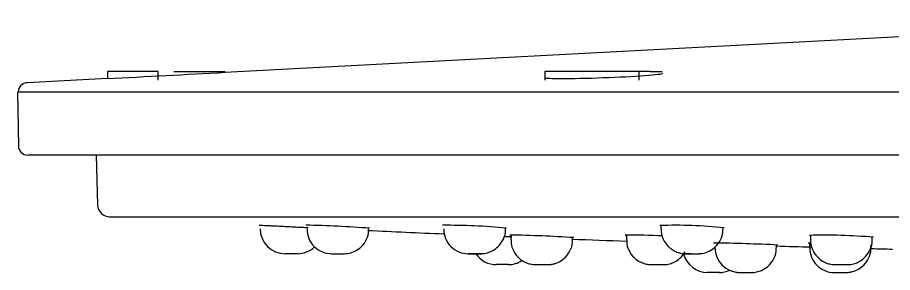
# Model space of a CAD drawing. Header units: millimetres. Extents: x -60 to 7633, y -2614 to 2146.
# Drawn here: x 7423.2 to 7479.1, y 1951.2 to 1967.5 of the extents above; entities that cross this region are included whole.
import ezdxf

# ---------------------------------------------------------------- set-up
doc = ezdxf.new("R2010")
doc.units = ezdxf.units.MM
doc.layers.get('0').update_dxf_attribs({"color": 250})

msp = doc.modelspace()

# ---------------------------------------------------------------- linework, layer by layer
at = {"linetype": 'Continuous'}
for p, q in [((7503.325, 1967.491), (7436.445, 1963.986)), ((7432.195, 1964.039), (7428.945, 1964.039)), ((7428.945, 1964.039), (7428.945, 1963.593)), ((7432.195, 1963.489), (7432.195, 1964.039)), ((7433.195, 1964.039), (7436.445, 1964.039)), ((7436.445, 1963.986), (7436.445, 1964.039)), ((7462.94, 1964.039), (7456.916, 1964.039)), ((7456.916, 1964.039), (7456.916, 1963.489)), ((7463.647, 1964.039), (7462.94, 1964.039)), ((7462.94, 1963.489), (7462.94, 1964.039)), ((7463.647, 1964.039), (7464.416, 1964.039)), ((7428.945, 1963.593), (7423.813, 1963.324)), ((7633.195, 1962.725), (7423.195, 1962.725)), ((7423.195, 1962.725), (7423.255, 1959.282)), ((7632.535, 1958.692), (7423.855, 1958.692)), ((7428.226, 1958.692), (7428.309, 1955.521)), ((7429.062, 1954.746), (7528.197, 1954.746)), ((7454.406, 1953.978), (7454.406, 1954.042)), ((7464.332, 1954.207), (7464.334, 1953.978)), ((7468.311, 1953.977), (7468.312, 1954.06)), ((7454.74, 1953.587), (7454.743, 1953.278)), ((7458.689, 1953.278), (7458.69, 1953.431)), ((7458.689, 1953.278), (7458.689, 1953.278)), ((7462.133, 1953.585), (7462.136, 1953.278)), ((7462.136, 1953.278), (7462.136, 1953.278)), ((7473.893, 1953.577), (7473.896, 1953.278)), ((7477.841, 1953.278), (7477.843, 1953.459)), ((7471.724, 1952.777), (7471.726, 1952.954)), ((7471.724, 1952.777), (7471.724, 1952.777)), ((7473.829, 1953.075), (7473.832, 1952.778)), ((7473.832, 1952.778), (7473.832, 1952.778)), ((7477.768, 1952.777), (7477.77, 1952.964)), ((7441.111, 1952.392), (7440.298, 1952.392)), ((7443.28, 1952.392), (7444.092, 1952.392)), ((7454.591, 1951.692), (7453.795, 1951.692)), ((7456.932, 1951.692), (7457.112, 1951.692)), ((7463.958, 1951.692), (7464.483, 1951.692)), ((7464.023, 1951.692), (7464.504, 1951.692)), ((7475.635, 1951.692), (7476.242, 1951.692)), ((7475.894, 1951.692), (7476.263, 1951.692)), ((7468.101, 1951.192), (7467.297, 1951.192)), ((7469.358, 1951.192), (7470.162, 1951.192)), ((7475.402, 1951.192), (7476.206, 1951.192))]:
    msp.add_line(p, q, dxfattribs=at)
for centre, radius, start, end in [((7336.932, 3791.05), 1829.772, 272.881697, 273.118303), ((7423.845, 1962.725), 0.6, 93, 180), ((7423.855, 1959.292), 0.6, 181, 270), ((7429.109, 1955.545), 0.8, 182.4905, 270), ((7440.306, 1953.992), 1.6, 180.6141, 269.9916), ((7439.665, 1871.173), 83.069, 85.81575, 88.64726), ((7443.27, 1953.953), 1.561, 179.0973, 271.3294), ((7515.695, 3452.242), 1500, 267.321885, 267.506563), ((7450.567, 1911.444), 42.765, 84.7672, 90.2676), ((7452.011, 1953.953), 1.561, 179.0602, 270.6028), ((7465.258, 1924.039), 30.169, 84.0739, 91.8712), ((7452.697, 1852.101), 101.504, 86.57203, 88.88833), ((7515.695, 3452.242), 1500, 267.820349, 267.954153), ((7462.258, 1901.422), 52.156, 87.6119, 90.2187), ((7465.95, 2005.325), 51.893, 265.6993, 265.7532), ((7474.804, 1916.808), 36.769, 85.1405, 91.5354), ((7441.083, 1953.992), 1.6, 269.9268, 313.686), ((7465.718, 1822.455), 130.635, 87.32906, 89.12823), ((7469.387, 1952.792), 1.6, 180.4435, 269.9988), ((7515.695, 3452.242), 1500, 268.320589, 268.404641), ((7473.947, 1886.186), 66.883, 90.05863, 90.16881), ((7475.411, 1952.748), 1.556, 178.862, 270.1282), ((7515.695, 3452.242), 1500, 268.552155, 268.603739), ((7473.947, 1886.186), 66.883, 86.6546, 86.68152), ((7453.822, 1953.292), 1.6, 214.218, 270.026), ((7467.326, 1952.792), 1.6, 194.5202, 270), ((7454.567, 1953.292), 1.6, 269.9867, 303.2444), ((7457.042, 1953.871), 2.179, 268.5733, 275.6583), ((7457.106, 1953.25), 1.562, 265.6737, 286.5884), ((7468.063, 1952.792), 1.6, 269.9662, 294.4576), ((7469.387, 1952.792), 1.6, 245.5586, 269.9988), ((7470.095, 1953.041), 1.85, 268.446, 276.0218)]:
    msp.add_arc(centre, radius, start, end, dxfattribs=at)
msp.add_ellipse((7452.426, 1952.392), major_axis=(0.405, 0), ratio=0.000087, dxfattribs=at)
msp.add_ellipse((7466.33, 1952.392), major_axis=(0.403, 0), ratio=0.000123, start_param=1.697234, end_param=5.505579, dxfattribs=at)
for points, knots in [([(7456.898, 1963.642), (7456.944, 1963.611), (7457.332, 1963.593), (7458.657, 1963.592), (7459.629, 1963.611), (7461.621, 1963.682), (7462.601, 1963.732), (7464.008, 1963.835), (7464.427, 1963.888), (7464.439, 1963.927), (7464.439, 1963.927), (7464.439, 1963.928)], [0.1344653, 0.1344653, 0.1344653, 0.1344653, 0.25, 0.25, 0.375, 0.375, 0.5, 0.5, 0.625, 0.625, 0.627026, 0.627026, 0.627026, 0.627026]), ([(7438.645, 1954.222), (7438.652, 1954.222), (7438.668, 1954.221), (7438.79, 1954.215), (7438.981, 1954.205), (7439.239, 1954.192), (7439.554, 1954.177), (7439.913, 1954.159), (7440.302, 1954.139), (7440.705, 1954.119), (7441.106, 1954.099), (7441.466, 1954.081), (7441.681, 1954.07), (7441.773, 1954.065)], [0, 0, 0, 0, 0.0626735, 0.1253414, 0.1880159, 0.2506873, 0.313402, 0.3761668, 0.4390303, 0.501703, 0.5640591, 0.6261767, 0.6764367, 0.6764367, 0.6764367, 0.6764367]), ([(7444.061, 1952.392), (7444.063, 1952.392), (7444.066, 1952.392), (7444.076, 1952.392), (7444.091, 1952.392), (7444.174, 1952.394), (7444.378, 1952.413), (7444.728, 1952.513), (7445.136, 1952.765), (7445.475, 1953.178), (7445.659, 1953.624), (7445.645, 1953.883), (7445.639, 1953.977)], [0, 0, 0, 0, 0.015054, 0.019457, 0.02338, 0.035033, 0.11678, 0.267256, 0.462751, 0.675139, 0.897869, 1, 1, 1, 1]), ([(7452.773, 1952.392), (7452.783, 1952.392), (7452.798, 1952.392), (7452.808, 1952.392), (7452.817, 1952.392), (7452.832, 1952.392), (7452.863, 1952.393), (7452.937, 1952.396), (7453.174, 1952.422), (7453.534, 1952.539), (7453.971, 1952.85), (7454.278, 1953.3), (7454.427, 1953.734), (7454.395, 1953.942), (7454.39, 1953.977)], [0, 0, 0, 0, 0.029962, 0.046737, 0.055343, 0.059341, 0.069381, 0.08991, 0.144927, 0.340209, 0.51719, 0.74545, 0.964136, 1, 1, 1, 1]), ([(7464.36, 1953.978), (7464.355, 1953.873), (7464.345, 1953.616), (7464.514, 1953.21), (7464.779, 1952.86), (7465.069, 1952.633), (7465.34, 1952.498), (7465.57, 1952.429), (7465.743, 1952.401), (7465.851, 1952.394), (7465.907, 1952.392), (7465.924, 1952.392), (7465.927, 1952.392), (7465.93, 1952.392), (7465.932, 1952.392), (7465.941, 1952.392), (7465.976, 1952.392), (7466.052, 1952.392), (7466.107, 1952.392), (7466.124, 1952.392)], [0, 0, 0, 0, 0.10013, 0.283967, 0.432936, 0.558783, 0.663812, 0.747509, 0.80836, 0.845657, 0.862308, 0.864439, 0.865861, 0.867575, 0.870658, 0.879213, 0.933323, 0.982048, 1, 1, 1, 1]), ([(7466.625, 1952.392), (7466.655, 1952.392), (7466.696, 1952.392), (7466.711, 1952.392), (7466.725, 1952.392), (7466.742, 1952.392), (7466.778, 1952.393), (7466.854, 1952.397), (7467.038, 1952.419), (7467.354, 1952.506), (7467.755, 1952.743), (7468.1, 1953.143), (7468.298, 1953.594), (7468.29, 1953.866), (7468.285, 1953.978)], [0, 0, 0, 0, 0.054394, 0.083646, 0.090775, 0.094902, 0.105583, 0.130282, 0.178778, 0.309127, 0.488903, 0.682645, 0.888109, 1, 1, 1, 1]), ([(7454.304, 1953.5), (7454.405, 1953.496), (7454.571, 1953.489), (7454.732, 1953.482), (7454.794, 1953.48)], [0.51693588, 0.51693588, 0.51693588, 0.51693588, 0.56431266, 0.59445377, 0.59445377, 0.59445377, 0.59445377]), ([(7454.767, 1953.277), (7454.761, 1953.202), (7454.741, 1952.965), (7454.892, 1952.568), (7455.151, 1952.199), (7455.44, 1951.956), (7455.716, 1951.811), (7455.952, 1951.735), (7456.133, 1951.703), (7456.251, 1951.694), (7456.311, 1951.692), (7456.333, 1951.692), (7456.337, 1951.692), (7456.339, 1951.692), (7456.341, 1951.692), (7456.345, 1951.692), (7456.355, 1951.692), (7456.402, 1951.692), (7456.505, 1951.692), (7456.641, 1951.692), (7456.781, 1951.692), (7456.885, 1951.692), (7456.921, 1951.692), (7456.926, 1951.692)], [0, 0, 0, 0, 0.063043, 0.229244, 0.362742, 0.47529, 0.569568, 0.645326, 0.701284, 0.736602, 0.753287, 0.755838, 0.757126, 0.758263, 0.759997, 0.763784, 0.779304, 0.82263, 0.866372, 0.909168, 0.95195, 0.994674, 1, 1, 1, 1]), ([(7457.257, 1951.702), (7457.332, 1951.712), (7457.503, 1951.736), (7457.817, 1951.85), (7458.205, 1952.105), (7458.533, 1952.533), (7458.698, 1952.987), (7458.674, 1953.218), (7458.668, 1953.278)], [0, 0, 0, 0, 0.089946, 0.238349, 0.418388, 0.683758, 0.929632, 1, 1, 1, 1]), ([(7462.162, 1953.278), (7462.156, 1953.18), (7462.143, 1952.927), (7462.308, 1952.524), (7462.572, 1952.169), (7462.862, 1951.938), (7463.134, 1951.801), (7463.366, 1951.73), (7463.541, 1951.702), (7463.65, 1951.693), (7463.707, 1951.692), (7463.725, 1951.692), (7463.729, 1951.692), (7463.731, 1951.692), (7463.735, 1951.692), (7463.745, 1951.692), (7463.784, 1951.692), (7463.887, 1951.692), (7463.974, 1951.692), (7464.019, 1951.692), (7464.02, 1951.692)], [0, 0, 0, 0, 0.090463, 0.269883, 0.414971, 0.53749, 0.63984, 0.721575, 0.781237, 0.818077, 0.833997, 0.836528, 0.838169, 0.840068, 0.843418, 0.852577, 0.906666, 0.952037, 0.999537, 1, 1, 1, 1]), ([(7473.918, 1953.278), (7473.911, 1953.215), (7473.888, 1952.986), (7474.033, 1952.593), (7474.287, 1952.216), (7474.577, 1951.967), (7474.854, 1951.817), (7475.093, 1951.738), (7475.277, 1951.704), (7475.397, 1951.694), (7475.461, 1951.692), (7475.483, 1951.692), (7475.488, 1951.692), (7475.491, 1951.692), (7475.494, 1951.692), (7475.504, 1951.692), (7475.54, 1951.692), (7475.638, 1951.692), (7475.759, 1951.692), (7475.84, 1951.692), (7475.882, 1951.692)], [0, 0, 0, 0, 0.056445, 0.236827, 0.381161, 0.502701, 0.60465, 0.686833, 0.747908, 0.786891, 0.805639, 0.808457, 0.810188, 0.81208, 0.815316, 0.823785, 0.87262, 0.916658, 0.96271, 1, 1, 1, 1]), ([(7476.242, 1951.692), (7476.242, 1951.692), (7476.243, 1951.692), (7476.245, 1951.692), (7476.248, 1951.692), (7476.254, 1951.692), (7476.27, 1951.692), (7476.323, 1951.693), (7476.48, 1951.704), (7476.743, 1951.76), (7477.096, 1951.918), (7477.459, 1952.21), (7477.734, 1952.655), (7477.868, 1953.062), (7477.835, 1953.259), (7477.831, 1953.28)], [0, 0, 0, 0, 0.003926, 0.008857, 0.010726, 0.012537, 0.017172, 0.02981, 0.0755, 0.204856, 0.348387, 0.533394, 0.748728, 0.976786, 1, 1, 1, 1]), ([(7470.289, 1951.201), (7470.35, 1951.209), (7470.505, 1951.229), (7470.824, 1951.333), (7471.209, 1951.577), (7471.542, 1951.991), (7471.722, 1952.436), (7471.705, 1952.689), (7471.699, 1952.777)], [0, 0, 0, 0, 0.072092, 0.215603, 0.419585, 0.653774, 0.896499, 1, 1, 1, 1]), ([(7476.174, 1951.192), (7476.174, 1951.192), (7476.175, 1951.192), (7476.179, 1951.192), (7476.188, 1951.192), (7476.214, 1951.192), (7476.279, 1951.195), (7476.411, 1951.207), (7476.656, 1951.257), (7476.981, 1951.392), (7477.351, 1951.675), (7477.638, 1952.099), (7477.787, 1952.519), (7477.756, 1952.735), (7477.749, 1952.779)], [0, 0, 0, 0, 0.001286, 0.004571, 0.007632, 0.015342, 0.034815, 0.087246, 0.172854, 0.335883, 0.505528, 0.723371, 0.95221, 1, 1, 1, 1]), ([(7464.483, 1951.692), (7464.483, 1951.692), (7464.484, 1951.692), (7464.487, 1951.692), (7464.493, 1951.692), (7464.505, 1951.692), (7464.642, 1951.695), (7464.892, 1951.731), (7465.245, 1951.869), (7465.598, 1952.113), (7465.79, 1952.359), (7465.878, 1952.513)], [0, 0, 0, 0, 0.0052906, 0.0076864, 0.0094594, 0.0135557, 0.0217676, 0.1760291, 0.310261, 0.4735276, 0.6825051, 0.6825051, 0.6825051, 0.6825051]), ([(7466.285, 1952.392), (7466.295, 1952.392), (7466.348, 1952.392), (7466.461, 1952.392), (7466.587, 1952.392), (7466.665, 1952.392), (7466.695, 1952.392), (7466.701, 1952.392), (7466.701, 1952.392)], [0, 0, 0, 0, 0.0047153, 0.0297171, 0.0547014, 0.0795545, 0.0936474, 0.101059, 0.101059, 0.101059, 0.101059]), ([(7470.047, 1951.192), (7470.061, 1951.192), (7470.096, 1951.192), (7470.115, 1951.192), (7470.12, 1951.192), (7470.12, 1951.192)], [0, 0, 0, 0, 0.00874705, 0.02686509, 0.03148078, 0.03148078, 0.03148078, 0.03148078])]:
    msp.add_open_spline(points, degree=3, knots=knots, dxfattribs=at)

doc.saveas('drawing.dxf')
